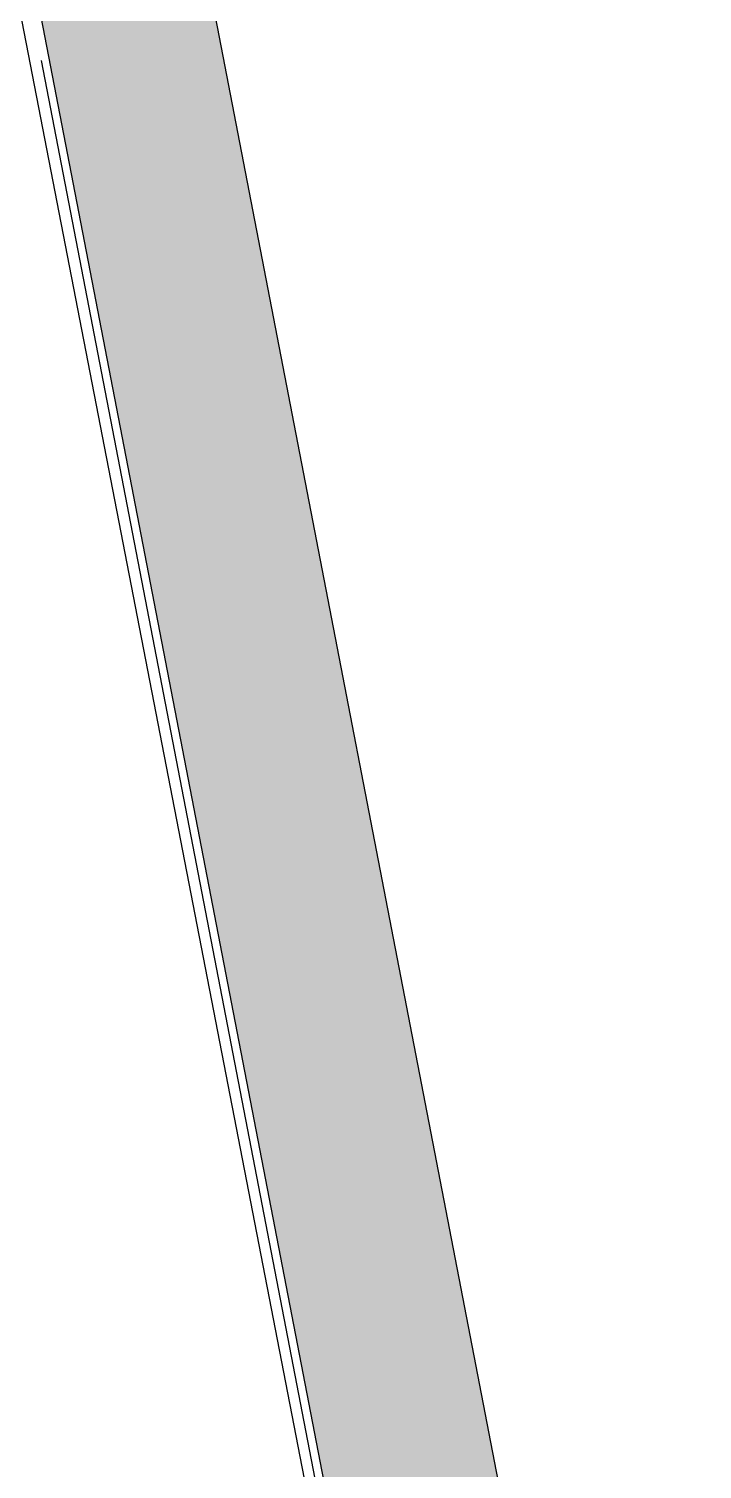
# Model space of a CAD drawing. Header units: millimetres. Extents: x -29311 to -3405, y 28913 to 42880.
# Drawn here: x -14021.6 to -13903.5, y 35613 to 35865.5 of the extents above; entities that cross this region are included whole.
import ezdxf

# ---------------------------------------------------------------- set-up
doc = ezdxf.new("R2010")
doc.units = ezdxf.units.MM
doc.layers.add('A-BA', color=1, linetype='Continuous')
doc.layers.add('A-SIVA-IC', color=97, linetype='Continuous')
doc.layers.add('s-depo', color=140, linetype='Continuous', lineweight=25)
doc.layers.add('tarama-betonarme', color=252, linetype='Continuous', lineweight=13)

msp = doc.modelspace()

# ---------------------------------------------------------------- hatches: boundary and pattern name
at = {"layer": 'tarama-betonarme'}
h = msp.add_hatch(dxfattribs=at)
h.set_pattern_fill('ANSI35', color=256, scale=25, style=0)
h.set_pattern_definition([(45, (-65876.5644, 50245.5134), (-4.4194174, 4.4194174), []), (45, (-65872.145, 50245.5134), (-4.4194174, 4.4194174), [7.8125, -1.5625, 0, -1.5625])])
h.paths.add_polyline_path([(-18785.37, 34895.54), (-19021.29, 36702.95), (-14216.73, 36889.18), (-13835.02, 34913.14)], flags=16)
h.paths.add_polyline_path([(-18811.7, 34865.45), (-19055.29, 36731.65), (-14192.15, 36920.15), (-13798.7, 34883.26)])

# ---------------------------------------------------------------- linework, layer by layer
at = {"layer": 'A-BA'}
for p, q in [((-13798.7, 34883.26), (-14192.15, 36920.15)), ((-13798.7, 34883.26), (-14192.15, 36920.15)), ((-13835.02, 34913.14), (-14216.73, 36889.18)), ((-13835.02, 34913.14), (-14216.73, 36889.18))]:
    msp.add_line(p, q, dxfattribs=at)
at = {"layer": 'A-SIVA-IC'}
msp.add_lwpolyline([(-14019.45, 35859.99), (-13970.78, 35608.01)], dxfattribs=at)
at = {"layer": 's-depo', "linetype": 'Continuous'}
msp.add_lwpolyline([(-14057.56, 36045.76), (-13837.55, 34910.51)], dxfattribs=at)

doc.saveas('drawing.dxf')
